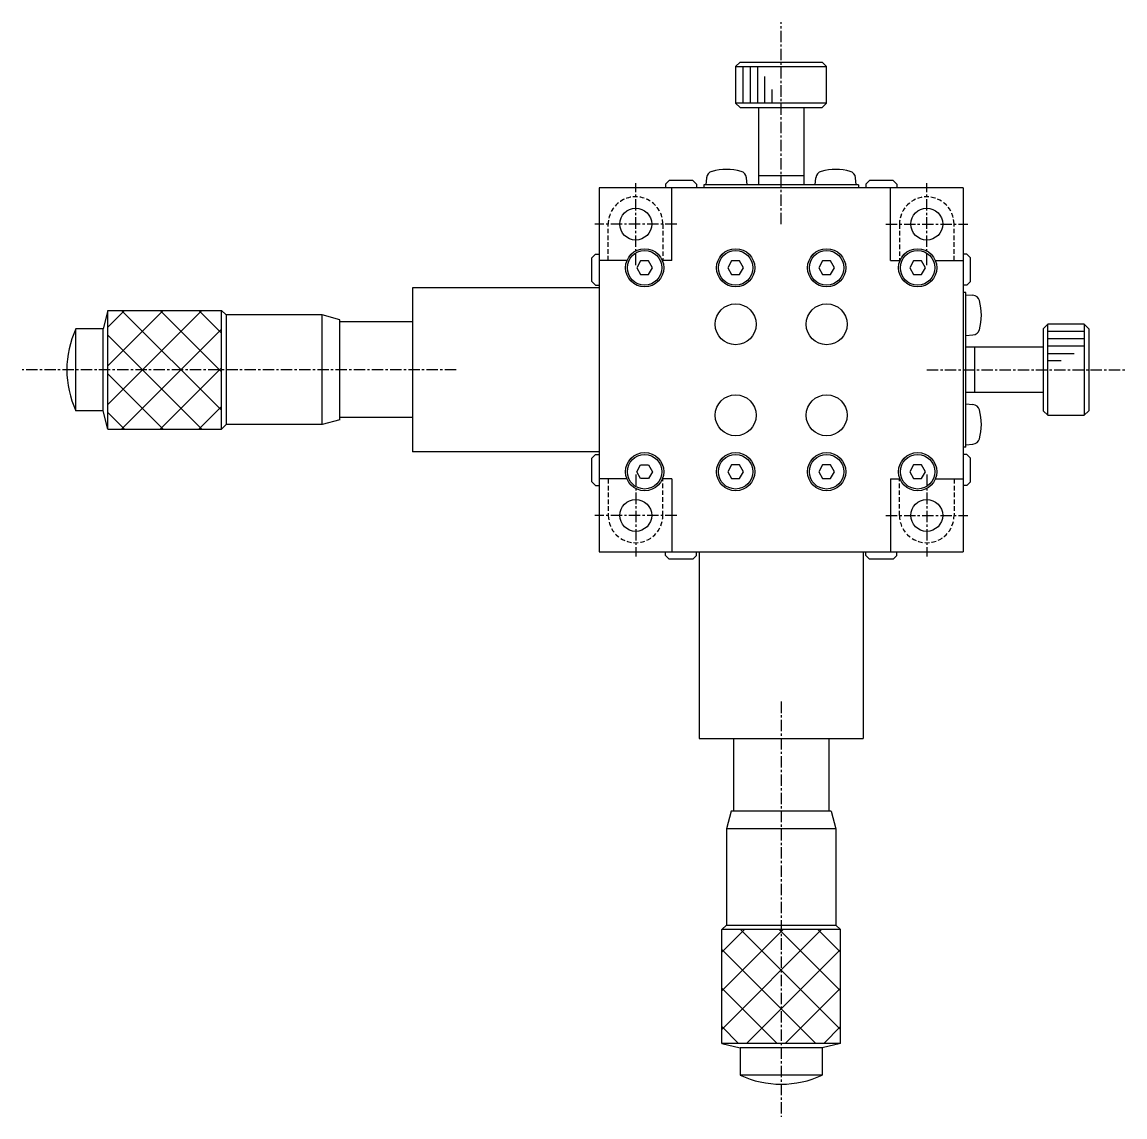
# Model space of a CAD drawing. Extents: x -119 to 226, y 12 to 225.
# Drawn here: x 105.1 to 226.3, y 57.7 to 178 of the extents above; entities that cross this region are included whole.
import ezdxf

# ---------------------------------------------------------------- set-up
doc = ezdxf.new("R2010")
doc.units = 0
doc.linetypes.add('CENTER', pattern=[2, 1.25, -0.25, 0.25, -0.25])
doc.linetypes.add('DASHED', pattern=[0.75, 0.5, -0.25])
doc.layers.get('0').update_dxf_attribs({"linetype": 'CONTINUOUS'})
doc.layers.add('CENTER', color=1, linetype='CENTER')

msp = doc.modelspace()

# ---------------------------------------------------------------- linework, layer by layer
at = {"color": 7, "linetype": 'CONTINUOUS'}
for p, q in [((184.01, 173.62), (183.51, 173.12)), ((184.01, 173.62), (193.01, 173.62)), ((193.01, 173.62), (193.51, 173.12)), ((183.51, 173.12), (193.51, 173.12)), ((183.51, 173.12), (183.51, 169.12)), ((193.51, 169.12), (193.51, 173.12)), ((193.51, 169.12), (183.51, 169.12)), ((183.51, 169.12), (184.01, 168.62)), ((184.01, 168.62), (193.01, 168.62)), ((186.01, 168.62), (186.01, 160.12)), ((191.01, 168.62), (191.01, 160.12)), ((193.01, 168.62), (193.51, 169.12)), ((175.81, 160.22), (176.21, 160.62)), ((175.81, 160.22), (175.81, 159.82)), ((178.81, 160.62), (176.21, 160.62)), ((178.81, 160.62), (179.21, 160.22)), ((179.21, 160.22), (179.21, 159.82)), ((197.01, 160.12), (180.01, 160.12)), ((180.01, 160.12), (180.01, 159.82)), ((180.26, 160.12), (180.33, 160.91)), ((184.76, 160.12), (184.69, 160.91)), ((191.01, 161.12), (186.01, 161.12)), ((192.26, 160.12), (192.33, 160.91)), ((196.76, 160.12), (196.69, 160.91)), ((197.01, 160.12), (197.01, 159.82)), ((197.81, 160.22), (198.21, 160.62)), ((197.81, 160.22), (197.81, 159.82)), ((200.81, 160.62), (198.21, 160.62)), ((200.81, 160.62), (201.21, 160.22)), ((201.21, 160.22), (201.21, 159.82)), ((168.51, 159.82), (168.51, 119.82)), ((208.51, 159.82), (168.51, 159.82)), ((176.51, 151.82), (176.51, 159.82)), ((200.51, 151.82), (200.51, 159.82)), ((208.51, 159.82), (208.51, 119.82)), ((168.11, 152.52), (167.71, 152.12)), ((167.71, 149.52), (167.71, 152.12)), ((168.11, 152.52), (168.51, 152.52)), ((171.57, 151.82), (168.51, 151.82)), ((173.07, 151.77), (172.64, 151.02)), ((173.94, 151.77), (173.07, 151.77)), ((174.37, 151.02), (173.94, 151.77)), ((176.51, 151.82), (175.45, 151.82)), ((183.07, 151.77), (182.64, 151.02)), ((183.94, 151.77), (183.07, 151.77)), ((184.37, 151.02), (183.94, 151.77)), ((193.07, 151.77), (192.64, 151.02)), ((193.94, 151.77), (193.07, 151.77)), ((194.37, 151.02), (193.94, 151.77)), ((200.51, 151.82), (201.57, 151.82)), ((203.07, 151.77), (202.64, 151.02)), ((203.94, 151.77), (203.07, 151.77)), ((204.37, 151.02), (203.94, 151.77)), ((205.45, 151.82), (208.51, 151.82)), ((208.91, 152.52), (208.51, 152.52)), ((208.91, 152.52), (209.31, 152.12)), ((209.31, 149.52), (209.31, 152.12)), ((172.64, 151.02), (173.07, 150.27)), ((173.94, 150.27), (174.37, 151.02)), ((182.64, 151.02), (183.07, 150.27)), ((183.94, 150.27), (184.37, 151.02)), ((192.64, 151.02), (193.07, 150.27)), ((193.94, 150.27), (194.37, 151.02)), ((202.64, 151.02), (203.07, 150.27)), ((203.94, 150.27), (204.37, 151.02)), ((167.71, 149.52), (168.11, 149.12)), ((168.11, 149.12), (168.51, 149.12)), ((173.07, 150.27), (173.94, 150.27)), ((183.07, 150.27), (183.94, 150.27)), ((193.07, 150.27), (193.94, 150.27)), ((203.07, 150.27), (203.94, 150.27)), ((208.91, 149.12), (208.51, 149.12)), ((209.31, 149.52), (208.91, 149.12)), ((148.01, 148.82), (148.01, 130.82)), ((168.51, 148.82), (148.01, 148.82)), ((208.81, 148.32), (208.51, 148.32)), ((208.81, 131.32), (208.81, 148.32)), ((208.81, 148.07), (209.59, 148.01)), ((114.51, 146.34), (114.01, 144.32)), ((114.51, 133.31), (114.51, 146.34)), ((114.51, 146.34), (127.01, 146.34)), ((127.01, 133.31), (127.01, 146.34)), ((127.01, 146.34), (127.51, 145.84)), ((138.08, 145.84), (127.51, 145.84)), ((127.51, 145.84), (127.51, 133.81)), ((140.01, 145.32), (138.08, 145.84)), ((138.08, 133.81), (138.08, 145.81)), ((114.01, 144.32), (111.01, 144.32)), ((111.01, 135.32), (111.01, 144.32)), ((114.01, 135.32), (114.01, 144.32)), ((140.01, 134.32), (140.01, 145.32)), ((148.01, 145.07), (140.01, 145.07)), ((217.81, 144.82), (217.31, 144.32)), ((217.31, 144.32), (217.31, 135.32)), ((221.81, 144.82), (217.81, 144.82)), ((217.81, 134.82), (217.81, 144.82)), ((221.81, 144.82), (221.81, 134.82)), ((222.31, 144.32), (221.81, 144.82)), ((222.31, 144.32), (222.31, 135.32)), ((208.81, 143.57), (209.59, 143.64)), ((217.31, 142.32), (208.81, 142.32)), ((209.81, 137.32), (209.81, 142.32)), ((217.31, 137.32), (208.81, 137.32)), ((208.81, 136.07), (209.59, 136.01)), ((114.01, 135.32), (111.01, 135.32)), ((114.51, 133.31), (114.01, 135.32)), ((148.01, 134.57), (140.01, 134.57)), ((217.31, 135.32), (217.81, 134.82)), ((217.81, 134.82), (221.81, 134.82)), ((222.31, 135.32), (221.81, 134.82)), ((127.01, 133.31), (127.51, 133.81)), ((138.08, 133.81), (127.51, 133.81)), ((140.01, 134.32), (138.08, 133.81)), ((114.51, 133.31), (127.01, 133.31)), ((208.81, 131.32), (208.51, 131.32)), ((208.81, 131.57), (209.59, 131.64)), ((168.51, 130.82), (148.01, 130.82)), ((168.11, 130.52), (167.71, 130.12)), ((167.71, 127.52), (167.71, 130.12)), ((168.11, 130.52), (168.51, 130.52)), ((208.91, 130.52), (208.51, 130.52)), ((208.91, 130.52), (209.31, 130.12)), ((209.31, 127.52), (209.31, 130.12)), ((172.64, 128.62), (173.07, 129.37)), ((173.07, 127.87), (172.64, 128.62)), ((173.07, 129.37), (173.94, 129.37)), ((173.94, 129.37), (174.37, 128.62)), ((174.37, 128.62), (173.94, 127.87)), ((183.07, 129.37), (182.64, 128.62)), ((182.64, 128.62), (183.07, 127.87)), ((183.94, 129.37), (183.07, 129.37)), ((184.37, 128.62), (183.94, 129.37)), ((183.94, 127.87), (184.37, 128.62)), ((193.07, 129.37), (192.64, 128.62)), ((192.64, 128.62), (193.07, 127.87)), ((193.94, 129.37), (193.07, 129.37)), ((194.37, 128.62), (193.94, 129.37)), ((193.94, 127.87), (194.37, 128.62)), ((203.07, 129.37), (202.64, 128.62)), ((202.64, 128.62), (203.07, 127.87)), ((203.94, 129.37), (203.07, 129.37)), ((204.37, 128.62), (203.94, 129.37)), ((203.94, 127.87), (204.37, 128.62)), ((167.71, 127.52), (168.11, 127.12)), ((171.57, 127.82), (168.51, 127.82)), ((173.94, 127.87), (173.07, 127.87)), ((176.51, 127.82), (175.45, 127.82)), ((176.51, 127.82), (176.51, 119.82)), ((183.07, 127.87), (183.94, 127.87)), ((193.07, 127.87), (193.94, 127.87)), ((200.51, 127.82), (200.51, 119.82)), ((200.51, 127.82), (201.57, 127.82)), ((203.07, 127.87), (203.94, 127.87)), ((205.45, 127.82), (208.51, 127.82)), ((209.31, 127.52), (208.91, 127.12)), ((168.11, 127.12), (168.51, 127.12)), ((208.91, 127.12), (208.51, 127.12)), ((168.51, 119.82), (208.51, 119.82)), ((175.81, 119.42), (175.81, 119.82)), ((175.81, 119.42), (176.21, 119.02)), ((178.81, 119.02), (176.21, 119.02)), ((178.81, 119.02), (179.21, 119.42)), ((179.21, 119.42), (179.21, 119.82)), ((179.51, 119.82), (179.51, 99.32)), ((197.51, 119.82), (197.51, 99.32)), ((197.81, 119.42), (197.81, 119.82)), ((197.81, 119.42), (198.21, 119.02)), ((200.81, 119.02), (198.21, 119.02)), ((200.81, 119.02), (201.21, 119.42)), ((201.21, 119.42), (201.21, 119.82)), ((179.51, 99.32), (197.51, 99.32)), ((183.26, 99.32), (183.26, 91.32)), ((193.76, 99.32), (193.76, 91.32)), ((183.01, 91.32), (182.49, 89.39)), ((194.01, 91.32), (183.01, 91.32)), ((194.01, 91.32), (194.52, 89.39)), ((182.49, 89.39), (182.49, 78.82)), ((194.52, 89.39), (182.52, 89.39)), ((194.52, 89.39), (194.52, 78.82)), ((181.99, 78.32), (182.49, 78.82)), ((182.49, 78.82), (194.52, 78.82)), ((195.02, 78.32), (194.52, 78.82)), ((195.02, 78.32), (181.99, 78.32)), ((181.99, 65.82), (181.99, 78.32)), ((195.02, 65.82), (195.02, 78.32)), ((195.02, 65.82), (181.99, 65.82)), ((181.99, 65.82), (184.01, 65.32)), ((195.02, 65.82), (193.01, 65.32)), ((193.01, 65.32), (184.01, 65.32)), ((184.01, 65.32), (184.01, 62.32)), ((193.01, 65.32), (193.01, 62.32)), ((193.01, 62.32), (184.01, 62.32))]:
    msp.add_line(p, q, dxfattribs=at)
at = {"color": 3, "linetype": 'CONTINUOUS'}
for p, q in [((184.31, 173.12), (184.31, 169.12)), ((185.11, 173.12), (185.11, 169.12)), ((185.91, 173.12), (185.91, 169.12)), ((186.71, 169.12), (186.71, 172.02)), ((187.51, 169.12), (187.51, 170.6)), ((124.83, 146.34), (114.51, 136.02)), ((120.58, 146.34), (114.51, 140.27)), ((116.34, 146.34), (114.51, 144.51)), ((116.03, 146.34), (127.01, 135.37)), ((120.28, 146.34), (127.01, 139.61)), ((124.52, 146.34), (127.01, 143.85)), ((127.01, 144.28), (116.03, 133.31)), ((114.51, 143.63), (124.83, 133.31)), ((221.81, 144.02), (217.81, 144.02)), ((221.81, 143.22), (217.81, 143.22)), ((221.81, 142.42), (217.81, 142.42)), ((217.81, 141.62), (220.7, 141.62)), ((217.81, 140.82), (219.28, 140.82)), ((114.51, 139.38), (120.58, 133.31)), ((127.01, 140.04), (120.28, 133.31)), ((127.01, 135.8), (124.52, 133.31)), ((114.51, 135.14), (116.34, 133.31)), ((181.99, 71.59), (188.72, 78.32)), ((181.99, 67.35), (192.96, 78.32)), ((181.99, 75.84), (184.48, 78.32)), ((184.05, 78.32), (195.02, 67.35)), ((188.29, 78.32), (195.02, 71.59)), ((192.54, 78.32), (195.02, 75.84)), ((181.99, 76.14), (192.31, 65.82)), ((184.71, 65.82), (195.02, 76.14)), ((181.99, 71.9), (188.07, 65.82)), ((188.95, 65.82), (195.02, 71.9)), ((181.99, 67.66), (183.82, 65.82)), ((193.19, 65.82), (195.02, 67.66))]:
    msp.add_line(p, q, dxfattribs=at)
at = {"color": 3, "linetype": 'DASHED'}
for p, q in [((169.51, 151.82), (169.51, 155.82)), ((175.51, 155.82), (175.51, 151.82)), ((201.51, 155.82), (201.51, 151.82)), ((207.51, 151.82), (207.51, 155.82)), ((169.51, 127.82), (169.51, 123.82)), ((175.51, 123.82), (175.51, 127.82)), ((201.51, 123.82), (201.51, 127.82)), ((207.51, 127.82), (207.51, 123.82))]:
    msp.add_line(p, q, dxfattribs=at)
at = {"color": 7, "linetype": 'CONTINUOUS'}
for centre, radius in [((172.53, 155.82), 1.75), ((204.51, 155.82), 1.75), ((173.51, 151.02), 2.1), ((173.51, 151.02), 1.9), ((183.51, 151.02), 2.1), ((183.51, 151.02), 1.9), ((193.51, 151.02), 2.1), ((193.51, 151.02), 1.9), ((203.51, 151.02), 2.1), ((203.51, 151.02), 1.9), ((183.51, 144.82), 2.25), ((193.51, 144.82), 2.25), ((183.51, 134.82), 2.25), ((193.51, 134.82), 2.25), ((173.51, 128.62), 2.1), ((173.51, 128.62), 1.9), ((183.51, 128.62), 2.1), ((183.51, 128.62), 1.9), ((193.51, 128.62), 2.1), ((193.51, 128.62), 1.9), ((203.51, 128.62), 2.1), ((203.51, 128.62), 1.9), ((172.53, 123.82), 1.75), ((204.51, 123.82), 1.75)]:
    msp.add_circle(centre, radius, dxfattribs=at)
for centre, radius, start, end in [((181.12, 160.84), 0.8, 105.4428, 174.9994), ((182.51, 155.82), 6, 74.5573, 105.4428), ((183.89, 160.84), 0.8, 4.9995, 74.5573), ((193.12, 160.84), 0.8, 105.4428, 175.0005), ((194.51, 155.82), 6, 74.5573, 105.4428), ((195.89, 160.84), 0.8, 5.0006, 74.5573), ((209.52, 147.21), 0.8, 15.4428, 84.9994), ((204.51, 145.82), 6, 344.5573, 15.4428), ((120.63, 139.82), 10.62, 154.9423, 205.0577), ((209.52, 144.44), 0.8, 274.9995, 344.5573), ((209.52, 135.21), 0.8, 15.4428, 85.0005), ((204.51, 133.82), 6, 344.5573, 15.4428), ((209.52, 132.44), 0.8, 275.0006, 344.5573), ((188.51, 71.95), 10.62, 244.9423, 295.0577)]:
    msp.add_arc(centre, radius, start, end, dxfattribs=at)
at = {"color": 3, "linetype": 'DASHED'}
for centre, start, end in [((172.51, 155.82), 0.0001, 180.0001), ((204.51, 155.82), 0, 180), ((172.51, 123.82), 180, 360), ((204.51, 123.82), 180, 0)]:
    msp.add_arc(centre, 3, start, end, dxfattribs=at)
at = {"layer": 'CENTER', "color": 1, "linetype": 'CENTER'}
for p, q in [((188.51, 155.82), (188.51, 178.02)), ((172.53, 151.32), (172.53, 160.32)), ((204.51, 151.32), (204.51, 160.32)), ((177.03, 155.82), (168.03, 155.82)), ((200.01, 155.82), (209.01, 155.82)), ((152.79, 139.82), (105.09, 139.82)), ((204.51, 139.82), (226.29, 139.82)), ((172.53, 128.32), (172.53, 119.32)), ((204.51, 128.32), (204.51, 119.32)), ((177.03, 123.82), (168.03, 123.82)), ((200.01, 123.82), (209.01, 123.82)), ((188.51, 103.36), (188.51, 57.74))]:
    msp.add_line(p, q, dxfattribs=at)

doc.saveas('drawing.dxf')
